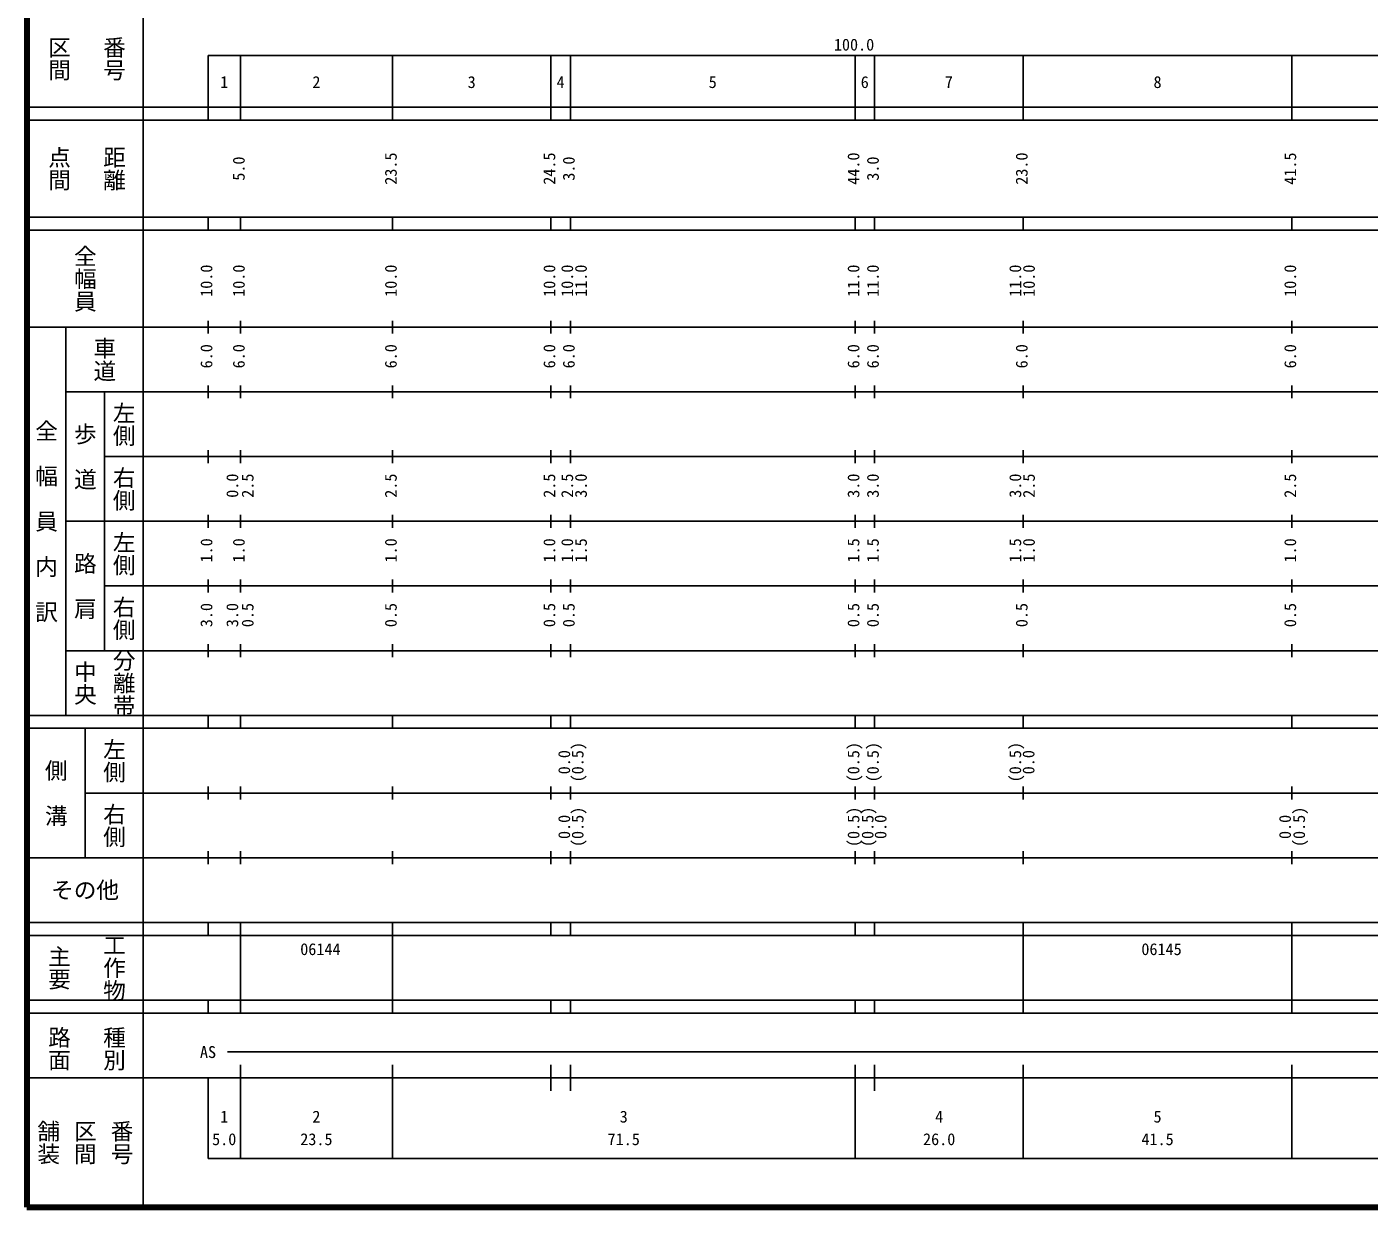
# Model space of a CAD drawing. Units: millimetres on the paper, enlarged 1000 times. Extents: x 40000 to 680000, y 20000 to 380000.
# Drawn here: x 40000 to 247454, y 20000 to 202409 of the extents above; entities that cross this region are included whole.
import ezdxf
from ezdxf.enums import TextEntityAlignment as Align

# ---------------------------------------------------------------- set-up
doc = ezdxf.new("R2010")
doc.units = ezdxf.units.MM
doc.header["$LTSCALE"] = 1000
doc.layers.add('M-TTL', color=2, linetype='Continuous', lineweight=140)
doc.layers.add('M-TTL-BAND', color=7, linetype='Continuous', lineweight=25)
doc.styles.add('@ＭＳ ゴシック', font='')
doc.styles.add('ＭＳ ゴシック', font='')
doc.styles.get('@ＭＳ ゴシック').set_extended_font_data('@MS Gothic')
doc.styles.get('ＭＳ ゴシック').set_extended_font_data('MS Gothic')

msp = doc.modelspace()

# ---------------------------------------------------------------- linework, layer by layer
at = {"layer": 'M-TTL'}
for p, q in [((40000, 380000), (40000, 20000)), ((40000, 20000), (680000, 20000))]:
    msp.add_line(p, q, dxfattribs=at)
at = {"layer": 'M-TTL-BAND'}
for p, q in [((58000, 370000), (58000, 20000)), ((68000, 198000), (579000, 198000)), ((68000, 198000), (68000, 188000)), ((73000, 188000), (73000, 198000)), ((96500, 188000), (96500, 198000)), ((121000, 188000), (121000, 198000)), ((124000, 188000), (124000, 198000)), ((168000, 188000), (168000, 198000)), ((171000, 188000), (171000, 198000)), ((194000, 188000), (194000, 198000)), ((235500, 188000), (235500, 198000)), ((40000, 190000), (579000, 190000)), ((40000, 188000), (579000, 188000)), ((40000, 173000), (579000, 173000)), ((68000, 171000), (68000, 173000)), ((73000, 171000), (73000, 173000)), ((96500, 171000), (96500, 173000)), ((121000, 171000), (121000, 173000)), ((124000, 171000), (124000, 173000)), ((168000, 171000), (168000, 173000)), ((171000, 171000), (171000, 173000)), ((194000, 171000), (194000, 173000)), ((235500, 171000), (235500, 173000)), ((40000, 171000), (579000, 171000)), ((40000, 156000), (579000, 156000)), ((46000, 96000), (46000, 156000)), ((68000, 155000), (68000, 157000)), ((73000, 155000), (73000, 157000)), ((96500, 155000), (96500, 157000)), ((121000, 155000), (121000, 157000)), ((124000, 155000), (124000, 157000)), ((168000, 155000), (168000, 157000)), ((171000, 155000), (171000, 157000)), ((194000, 155000), (194000, 157000)), ((235500, 155000), (235500, 157000)), ((46000, 146000), (579000, 146000)), ((52000, 146000), (52000, 106000)), ((68000, 145000), (68000, 147000)), ((73000, 145000), (73000, 147000)), ((96500, 145000), (96500, 147000)), ((121000, 145000), (121000, 147000)), ((124000, 145000), (124000, 147000)), ((168000, 145000), (168000, 147000)), ((171000, 145000), (171000, 147000)), ((194000, 145000), (194000, 147000)), ((235500, 145000), (235500, 147000)), ((68000, 135000), (68000, 137000)), ((73000, 135000), (73000, 137000)), ((96500, 135000), (96500, 137000)), ((121000, 135000), (121000, 137000)), ((124000, 135000), (124000, 137000)), ((168000, 135000), (168000, 137000)), ((171000, 135000), (171000, 137000)), ((194000, 135000), (194000, 137000)), ((235500, 135000), (235500, 137000)), ((52000, 136000), (579000, 136000)), ((68000, 125000), (68000, 127000)), ((73000, 125000), (73000, 127000)), ((96500, 125000), (96500, 127000)), ((121000, 125000), (121000, 127000)), ((124000, 125000), (124000, 127000)), ((168000, 125000), (168000, 127000)), ((171000, 125000), (171000, 127000)), ((194000, 125000), (194000, 127000)), ((235500, 125000), (235500, 127000)), ((46000, 126000), (579000, 126000)), ((68000, 115000), (68000, 117000)), ((73000, 115000), (73000, 117000)), ((96500, 115000), (96500, 117000)), ((121000, 115000), (121000, 117000)), ((124000, 115000), (124000, 117000)), ((168000, 115000), (168000, 117000)), ((171000, 115000), (171000, 117000)), ((194000, 115000), (194000, 117000)), ((235500, 115000), (235500, 117000)), ((52000, 116000), (579000, 116000)), ((46000, 106000), (579000, 106000)), ((68000, 105000), (68000, 107000)), ((73000, 105000), (73000, 107000)), ((96500, 105000), (96500, 107000)), ((121000, 105000), (121000, 107000)), ((124000, 105000), (124000, 107000)), ((168000, 105000), (168000, 107000)), ((171000, 105000), (171000, 107000)), ((194000, 105000), (194000, 107000)), ((235500, 105000), (235500, 107000)), ((40000, 96000), (579000, 96000)), ((68000, 94000), (68000, 96000)), ((73000, 94000), (73000, 96000)), ((96500, 94000), (96500, 96000)), ((121000, 94000), (121000, 96000)), ((124000, 94000), (124000, 96000)), ((168000, 94000), (168000, 96000)), ((171000, 94000), (171000, 96000)), ((194000, 94000), (194000, 96000)), ((235500, 94000), (235500, 96000)), ((40000, 94000), (579000, 94000)), ((49000, 94000), (49000, 74000)), ((49000, 84000), (579000, 84000)), ((68000, 83000), (68000, 85000)), ((73000, 83000), (73000, 85000)), ((96500, 83000), (96500, 85000)), ((121000, 83000), (121000, 85000)), ((124000, 83000), (124000, 85000)), ((168000, 83000), (168000, 85000)), ((171000, 83000), (171000, 85000)), ((194000, 83000), (194000, 85000)), ((235500, 83000), (235500, 85000)), ((68000, 73000), (68000, 75000)), ((73000, 73000), (73000, 75000)), ((96500, 73000), (96500, 75000)), ((121000, 73000), (121000, 75000)), ((124000, 73000), (124000, 75000)), ((168000, 73000), (168000, 75000)), ((171000, 73000), (171000, 75000)), ((194000, 73000), (194000, 75000)), ((235500, 73000), (235500, 75000)), ((40000, 74000), (579000, 74000)), ((40000, 64000), (579000, 64000)), ((68000, 62000), (68000, 64000)), ((73000, 62000), (73000, 64000)), ((96500, 62000), (96500, 64000)), ((121000, 62000), (121000, 64000)), ((124000, 62000), (124000, 64000)), ((168000, 62000), (168000, 64000)), ((171000, 62000), (171000, 64000)), ((194000, 62000), (194000, 64000)), ((235500, 62000), (235500, 64000)), ((40000, 62000), (579000, 62000)), ((73000, 52000), (73000, 62000)), ((96500, 52000), (96500, 62000)), ((194000, 52000), (194000, 62000)), ((235500, 52000), (235500, 62000)), ((40000, 52000), (579000, 52000)), ((68000, 50000), (68000, 52000)), ((73000, 50000), (73000, 52000)), ((96500, 50000), (96500, 52000)), ((121000, 50000), (121000, 52000)), ((124000, 50000), (124000, 52000)), ((168000, 50000), (168000, 52000)), ((171000, 50000), (171000, 52000)), ((194000, 50000), (194000, 52000)), ((235500, 50000), (235500, 52000)), ((40000, 50000), (579000, 50000)), ((71000, 44000), (465000, 44000)), ((73000, 27500), (73000, 42000)), ((96500, 27500), (96500, 42000)), ((121000, 38000), (121000, 42000)), ((124000, 38000), (124000, 42000)), ((168000, 27500), (168000, 42000)), ((171000, 38000), (171000, 42000)), ((194000, 27500), (194000, 42000)), ((235500, 27500), (235500, 42000)), ((40000, 40000), (579000, 40000)), ((68000, 40000), (68000, 27500)), ((68000, 27500), (579000, 27500))]:
    msp.add_line(p, q, dxfattribs=at)

# ---------------------------------------------------------------- texts
at = {"layer": 'M-TTL-BAND', "style": '@ＭＳ ゴシック'}
for s, p in [('区間', (45000, 197500)), ('番号', (53500, 197500)), ('点間', (45000, 180500)), ('距離', (53500, 180500)), ('全幅員', (49000, 163500)), ('車道', (52000, 151000)), ('左側', (55000, 141000)), ('全\u3000幅\u3000員\u3000内\u3000訳', (43000, 126000)), ('歩\u3000道', (49000, 136000)), ('右側', (55000, 131000)), ('左側', (55000, 121000)), ('路\u3000肩', (49000, 116000)), ('右側', (55000, 111000)), ('分離帯', (55000, 101000)), ('中央', (49000, 101000)), ('左側', (53500, 89000)), ('側\u3000溝', (44500, 84000)), ('右側', (53500, 79000)), ('主要', (45000, 57000)), ('工作物', (53500, 57000)), ('路面', (45000, 44500)), ('種別', (53500, 44500)), ('舗装', (43333, 30000)), ('番号', (54667, 30000)), ('区間', (49000, 30000))]:
    msp.add_text(s, height=2566, rotation=270, dxfattribs=at).set_placement(p, align=Align.MIDDLE_CENTER)
at = {"layer": 'M-TTL-BAND', "style": 'ＭＳ ゴシック'}
for s, p in [('100.0', (167844, 198195)), ('1', (70500, 192405)), ('2', (84750, 192405)), ('3', (108750, 192405)), ('4', (122500, 192405)), ('5', (146000, 192405)), ('6', (169500, 192405)), ('7', (182500, 192405)), ('8', (214750, 192405)), ('AS', (68000, 42500)), ('1', (70500, 32523)), ('2', (84750, 32523)), ('3', (132250, 32523)), ('4', (181000, 32523)), ('5', (214750, 32523)), ('5.0', (70500, 29033)), ('23.5', (84750, 29033)), ('71.5', (132250, 29033)), ('26.0', (181000, 29033)), ('41.5', (214750, 29033))]:
    msp.add_text(s, height=1833, dxfattribs=at).set_placement(p, align=Align.BOTTOM_CENTER)
for s, p in [('23.5', (97716, 180500)), ('24.5', (122216, 180500)), ('44.0', (169216, 180500)), ('23.0', (195216, 180500)), ('41.5', (236716, 180500)), ('5.0', (74216, 180500)), ('3.0', (125216, 180500)), ('3.0', (172216, 180500)), ('10.0', (69216, 163174)), ('10.0', (74216, 163174)), ('10.0', (97716, 163174)), ('10.0', (122216, 163174)), ('10.0', (124972, 163174)), ('11.0', (127097, 163174)), ('11.0', (169216, 163174)), ('11.0', (172216, 163174)), ('11.0', (194223, 163174)), ('10.0', (196334, 163174)), ('10.0', (236716, 163174)), ('6.0', (69216, 151500)), ('6.0', (74216, 151500)), ('6.0', (97716, 151500)), ('6.0', (122216, 151500)), ('6.0', (125216, 151500)), ('6.0', (169216, 151500)), ('6.0', (172216, 151500)), ('6.0', (195216, 151500)), ('6.0', (236716, 151500)), ('0.0', (73216, 131500)), ('2.5', (75586, 131500)), ('2.5', (97716, 131500)), ('2.5', (122216, 131500)), ('2.5', (124972, 131500)), ('3.0', (127097, 131500)), ('3.0', (169216, 131500)), ('3.0', (172216, 131500)), ('3.0', (194223, 131500)), ('2.5', (196334, 131500)), ('2.5', (236716, 131500)), ('1.0', (69216, 121500)), ('1.0', (74216, 121500)), ('1.0', (97716, 121500)), ('1.0', (122216, 121500)), ('1.0', (124972, 121500)), ('1.5', (127097, 121500)), ('1.5', (169216, 121500)), ('1.5', (172216, 121500)), ('1.5', (194223, 121500)), ('1.0', (196334, 121500)), ('1.0', (236716, 121500)), ('3.0', (69216, 111500)), ('3.0', (73216, 111500)), ('0.5', (75586, 111500)), ('0.5', (97716, 111500)), ('0.5', (122216, 111500)), ('0.5', (125216, 111500)), ('0.5', (169216, 111500)), ('0.5', (172216, 111500)), ('0.5', (195216, 111500)), ('0.5', (236716, 111500)), ('(0.5)', (126586, 88764)), ('(0.5)', (169216, 88764)), ('(0.5)', (172216, 88764)), ('(0.5)', (194216, 88764)), ('0.0', (124510, 88764)), ('0.0', (196270, 88764)), ('(0.5)', (126586, 78764)), ('(0.5)', (169216, 78764)), ('(0.5)', (171400, 78764)), ('(0.5)', (238086, 78764)), ('0.0', (124510, 78764)), ('0.0', (173397, 78764)), ('0.0', (235912, 78764))]:
    msp.add_text(s, height=1833, rotation=90, dxfattribs=at).set_placement(p, align=Align.BOTTOM_CENTER)
msp.add_text('その他', height=2566, dxfattribs=at).set_placement((49000, 69000), align=Align.MIDDLE_CENTER)
for s, p in [('06144', (82250, 58405)), ('06145', (212250, 58405))]:
    msp.add_text(s, height=1833, dxfattribs=at).set_placement(p, align=Align.BOTTOM_LEFT)

doc.saveas('drawing.dxf')
